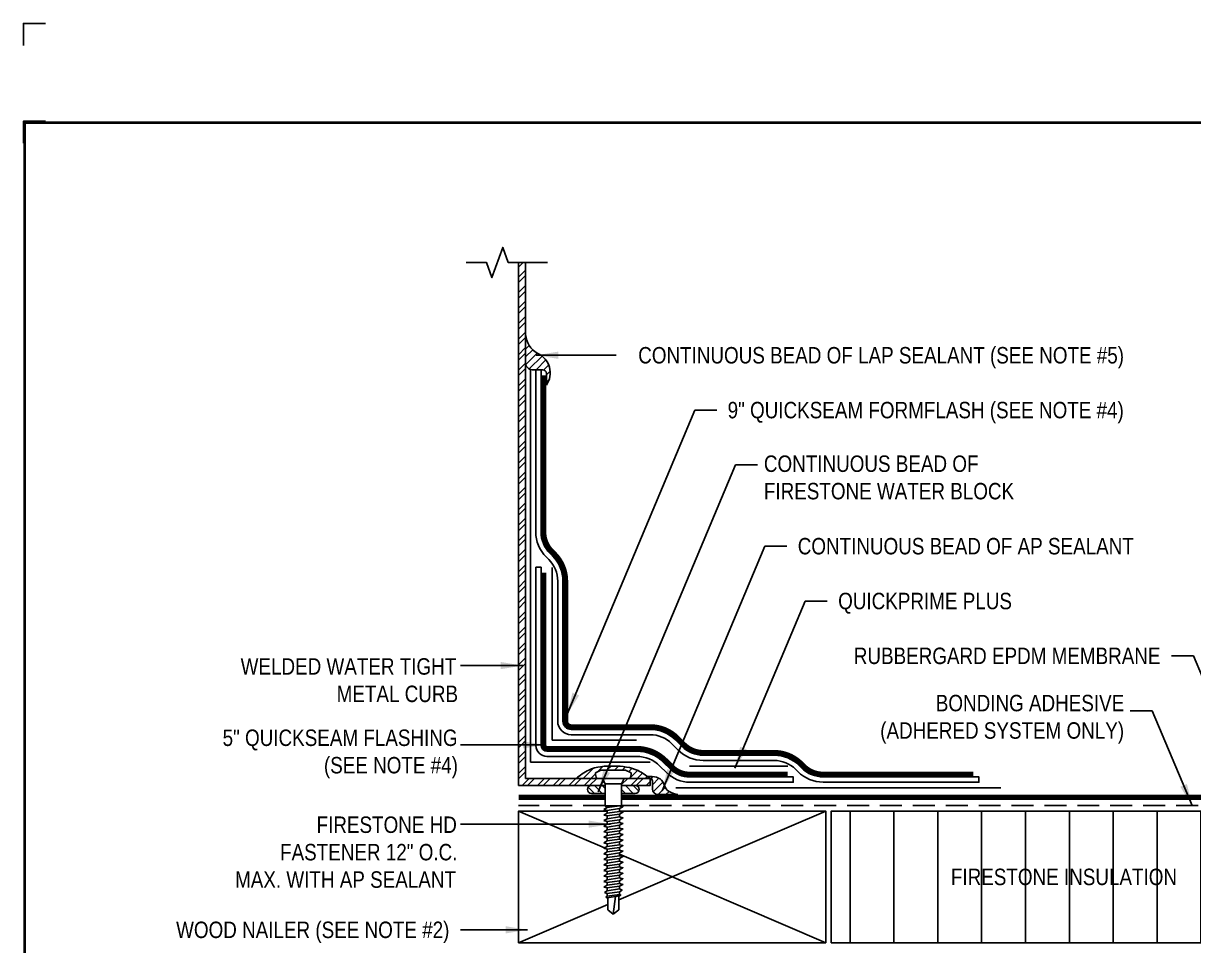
# Model space of a CAD drawing. Header units: inches. Extents: x 165.4 to 185.5, y -106.9 to -90.1.
# Drawn here: x 165.45 to 178.78, y -100.64 to -90.13 of the extents above; entities that cross this region are included whole.
import ezdxf
from ezdxf.enums import TextEntityAlignment as Align

# ---------------------------------------------------------------- set-up
doc = ezdxf.new("R2010")
doc.units = ezdxf.units.IN
doc.header["$MEASUREMENT"] = 0
doc.linetypes.add('HIDDEN', pattern=[0.375, 0.25, -0.125])
doc.layers.get('0').update_dxf_attribs({"linetype": 'CONTINUOUS'})
doc.layers.get('DEFPOINTS').update_dxf_attribs({"linetype": 'CONTINUOUS'})
for name, color, linetype in [('FSBP-ACCESSORY-FIRESTONE', 7, 'CONTINUOUS'), ('FSBP-ACCESSORY-OTHER', 7, 'CONTINUOUS'), ('FSBP-ADHESIVE', 1, 'HIDDEN'), ('FSBP-ANNO-NOTE', 7, 'CONTINUOUS'), ('FSBP-INSULATION', 7, 'CONTINUOUS'), ('FSBP-MEMBRANE', 7, 'CONTINUOUS'), ('FSBP-SEALANTS', 1, 'CONTINUOUS'), ('FSBP-TTLB-BORDER', 7, 'CONTINUOUS'), ('FSBP-TTLB-TEXT', 7, 'CONTINUOUS'), ('FSBP-WOOD', 7, 'CONTINUOUS')]:
    doc.layers.add(name, color=color, linetype=linetype)
doc.styles.add('FSBP_ARIAL', font='arial.ttf')
doc.styles.add('FSBP_ARIAL_BOLD', font='')
doc.styles.add('FSBP_ARIAL_NAR', font='ARIALN.TTF')
doc.styles.get('FSBP_ARIAL_BOLD').set_extended_font_data('Arial Black')
doc.linetypes.add('ZIGZAG', pattern='A,0.0001,-0.2,[131,ltypeshp.shx,S=0.2,R=0,X=-0.2,Y=0],-0.4,[131,ltypeshp.shx,S=0.2,R=180,X=0.2,Y=0],-0.2', length=0.8001)
doc.dimstyles.new('FSBP-LEADER', dxfattribs={"dimtxt": 0.1875, "dimasz": 0.25, "dimexe": 0.0625, "dimexo": 0.125, "dimgap": 0.125, "dimtad": 0, "dimtih": 1, "dimtoh": 1, "dimdec": 4, "dimzin": 0, "dimdsep": 46, "dimlunit": 4, "dimtxsty": 'FSBP_ARIAL_NAR', "dimcen": 0.09375, "dimclrd": 256, "dimclre": 256, "dimclrt": 256, "dimadec": 0, "dimazin": 0, "dimtfac": 1, "dimtdec": 4, "dimtofl": 0, "dimtmove": 0, "dimatfit": 3, "dimfxl": 1, "dimtolj": 1, "dimtzin": 0, "dimlwd": -1, "dimlwe": -1, "dimarcsym": 0})

# ---------------------------------------------------------------- blocks, each defined once
blk = doc.blocks.new('FSBP_AP_FASTENER_02')
at = {"layer": 'FSBP-ACCESSORY-FIRESTONE'}
for p, q in [((-0.125, 0), (-0.09375, -0.0625)), ((0.09375, -0.0625), (0.125, 0)), ((-0.09375, -0.0625), (-0.09375, -0.3125)), ((-0.09375, -0.0625), (0.09375, -0.0625)), ((0.09375, -0.0625), (0.09375, -0.3125)), ((-0.09375, -0.3125), (-0.0703125, -0.3325892857142776)), ((-0.0703125, -0.3641565527315151), (-0.0703125, -0.3957238197487527)), ((0.0703125, -0.3440672670172376), (0.0703125, -0.3756345340344751)), ((-0.0703125, -0.4272910867660471), (-0.0703125, -0.4588583537832847)), ((-0.0703125, -0.4904256208005222), (-0.0703125, -0.5219928878178166)), ((0.0703125, -0.4072018010517695), (0.0703125, -0.4387690680690071)), ((0.0703125, -0.4703363350862446), (0.0703125, -0.501903602103539)), ((0.0703125, -0.5334708691207766), (0.0703125, -0.5650381361380141)), ((-0.0703125, -0.5535601548350542), (-0.0703125, -0.5851274218523486)), ((-0.0703125, -0.6166946888695861), (-0.0703125, -0.6482619558868237)), ((0.0703125, -0.5966054031553085), (0.0703125, -0.6281726701725461)), ((0.0703125, -0.6597399371897836), (0.0703125, -0.691307204207078)), ((-0.0703125, -0.6798292229041181), (-0.0703125, -0.7113964899213556)), ((-0.0703125, -0.7429637569385932), (-0.0703125, -0.7745310239558876)), ((0.0703125, -0.7228744712243156), (0.0703125, -0.7544417382415531)), ((0.0703125, -0.7860090052588475), (0.0703125, -0.8175762722760851)), ((-0.0703125, -0.8060982909731251), (-0.0703125, -0.8376655579903627)), ((-0.0703125, -0.8692328250076571), (-0.0703125, -0.9008000920248946)), ((-0.0703125, -0.9323673590421322), (-0.0703125, -0.9639346260594266)), ((0.0703125, -0.8491435392933226), (0.0703125, -0.880710806310617)), ((0.0703125, -0.9122780733278546), (0.0703125, -0.943845340345149)), ((-0.0703125, -0.9955018930766641), (-0.0703125, -1.027069160093902)), ((-0.0703125, -1.058636427111196), (-0.0703125, -1.090203694128434)), ((0.0703125, -0.9754126073623866), (0.0703125, -1.006979874379624)), ((0.0703125, -1.038547141396919), (0.0703125, -1.070114408414156)), ((-0.0703125, -1.121770961145671), (-0.0703125, -1.153338228162966)), ((-0.0703125, -1.184905495180203), (-0.0703125, -1.216472762197441)), ((0.0703125, -1.101681675431394), (0.0703125, -1.133248942448688)), ((0.0703125, -1.164816209465926), (0.0703125, -1.196383476483163)), ((-0.0703125, -1.248040029214735), (-0.0703125, -1.279607296231973)), ((-0.0703125, -1.31117456324921), (-0.0703125, -1.342741830266505)), ((0.0703125, -1.227950743500458), (0.0703125, -1.259518010517695)), ((0.0703125, -1.291085277534933), (0.0703125, -1.322652544552227)), ((-0.0625, -1.498492581068092), (-0.0625, -1.35740939234654)), ((0, -1.545367581068092), (0.02460623630037162, -1.344965644303613)), ((0.0625, -1.498492581068092), (0.0625, -1.339552249489429)), ((0, -1.545367581068092), (-0.06250000000002842, -1.498492581068092)), ((0.0625, -1.498492581068092), (0, -1.545367581068092))]:
    blk.add_line(p, q, dxfattribs=at)
blk.add_lwpolyline([(0.1875, 0, 0.1250000000000271), (0.203125, 0.0625), (0.140625, 0.09375), (-0.140625, 0.09375), (-0.203125, 0.0625, 0.1250000000000271), (-0.1875, 0)], format="xyb", close=True, dxfattribs=at)
for points in [[(-0.109375, -0.3539532763657576), (-0.0703125, -0.3325892857142776), (0.0703125, -0.3125), (0.109375, -0.3227032763657576), (0.0703125, -0.3440672670172376), (-0.0703125, -0.3641565527315151)], [(-0.109375, -0.4170878104002895), (-0.0703125, -0.3957238197487527), (0.0703125, -0.3756345340344751), (0.109375, -0.3858378104002895), (0.0703125, -0.4072018010517695), (-0.0703125, -0.4272910867660471)], [(-0.109375, -0.4802223444347646), (-0.0703125, -0.4588583537832847), (0.0703125, -0.4387690680690071), (0.109375, -0.4489723444347646), (0.0703125, -0.4703363350862446), (-0.0703125, -0.4904256208005222)], [(-0.109375, -0.5433568784692966), (-0.0703125, -0.5219928878178166), (0.0703125, -0.501903602103539), (0.109375, -0.5121068784692966), (0.0703125, -0.5334708691207766), (-0.0703125, -0.5535601548350542)], [(-0.109375, -0.6064914125038285), (-0.0703125, -0.5851274218523486), (0.0703125, -0.5650381361380141), (0.109375, -0.5752414125038285), (0.0703125, -0.5966054031553085), (-0.0703125, -0.6166946888695861)], [(-0.109375, -0.6696259465383037), (-0.0703125, -0.6482619558868237), (0.0703125, -0.6281726701725461), (0.109375, -0.6383759465383037), (0.0703125, -0.6597399371897836), (-0.0703125, -0.6798292229041181)], [(-0.109375, -0.7327604805728356), (-0.0703125, -0.7113964899213556), (0.0703125, -0.691307204207078), (0.109375, -0.7015104805728356), (0.0703125, -0.7228744712243156), (-0.0703125, -0.7429637569385932)], [(-0.109375, -0.7958950146073676), (-0.0703125, -0.7745310239558876), (0.0703125, -0.7544417382415531), (0.109375, -0.7646450146073676), (0.0703125, -0.7860090052588475), (-0.0703125, -0.8060982909731251)], [(-0.109375, -0.8590295486418427), (-0.0703125, -0.8376655579903627), (0.0703125, -0.8175762722760851), (0.109375, -0.8277795486418427), (0.0703125, -0.8491435392933226), (-0.0703125, -0.8692328250076571)], [(-0.109375, -0.9221640826763746), (-0.0703125, -0.9008000920248946), (0.0703125, -0.880710806310617), (0.109375, -0.8909140826763746), (0.0703125, -0.9122780733278546), (-0.0703125, -0.9323673590421322)], [(-0.109375, -0.9852986167109066), (-0.0703125, -0.9639346260594266), (0.0703125, -0.943845340345149), (0.109375, -0.9540486167109066), (0.0703125, -0.9754126073623866), (-0.0703125, -0.9955018930766641)], [(-0.109375, -1.048433150745382), (-0.0703125, -1.027069160093902), (0.0703125, -1.006979874379624), (0.109375, -1.017183150745382), (0.0703125, -1.038547141396919), (-0.0703125, -1.058636427111196)], [(-0.109375, -1.111567684779914), (-0.0703125, -1.090203694128434), (0.0703125, -1.070114408414156), (0.109375, -1.080317684779914), (0.0703125, -1.101681675431394), (-0.0703125, -1.121770961145671)], [(-0.109375, -1.174702218814446), (-0.0703125, -1.153338228162966), (0.0703125, -1.133248942448688), (0.109375, -1.143452218814446), (0.0703125, -1.164816209465926), (-0.0703125, -1.184905495180203)], [(-0.109375, -1.237836752848978), (-0.0703125, -1.216472762197441), (0.0703125, -1.196383476483163), (0.109375, -1.206586752848978), (0.0703125, -1.227950743500458), (-0.0703125, -1.248040029214735)], [(-0.099609375, -1.29957619759773), (-0.0703125, -1.279607296231973), (0.0703125, -1.259518010517695), (0.099609375, -1.271116376169175), (0.0703125, -1.291085277534933), (-0.0703125, -1.31117456324921)], [(-0.0849609375, -1.352726280949355), (-0.0703125, -1.342741830266505), (0.0703125, -1.322652544552227), (0.0849609375, -1.328451727377967), (0.0703125, -1.338436178060817), (-0.0703125, -1.358525463775095)]]:
    blk.add_lwpolyline(points, close=True, dxfattribs=at)
blk.add_lwpolyline([(-0.09375, -0.3125), (0.09375, -0.3125)], dxfattribs=at)
blk = doc.blocks.new('TTLB-EPDM_2')
at = {"layer": 'DEFPOINTS', "linetype": 'Continuous', "ltscale": 1.75}
blk.add_lwpolyline([(-0.015625, 13.88083333333333), (-0.015625, 14.13083333333333), (0.234375, 14.13083333333333)], dxfattribs=at)
at = {"layer": 'DEFPOINTS', "color": 1}
blk.add_lwpolyline([(0.234375, 13.015625), (-0.015625, 13.015625), (-0.015625, 12.765625)], dxfattribs=at)
at = {"layer": 'FSBP-TTLB-BORDER', "const_width": 0.03125}
blk.add_lwpolyline([(20, 0), (20, 13), (0, 13), (0, 0)], dxfattribs=at)
at = {"layer": 'FSBP-TTLB-TEXT'}
for tag, height, style, p in [('MAXIMUM_WARRANTY', 0.1875, 'FSBP_ARIAL_BOLD', (18.03987100774941, 0.2240244307510579)), ('ACCPT_SYSTEMS', 0.21875, 'FSBP_ARIAL', (12.49438170418193, -1.23218745252656))]:
    blk.add_attdef(tag, text='', height=height, dxfattribs=dict(at, style=style)).set_placement(p, align=Align.MIDDLE_LEFT)
for tag, height, style, p in [('DETAIL_DESCP_LINE_1', 0.21875, 'FSBP_ARIAL_BOLD', (10.33118450231211, -0.2831249841755152)), ('DETAIL_DESCP_LINE_2', 0.21875, 'FSBP_ARIAL_BOLD', (10.33118450231211, -0.6812499208775904)), ('ISSUE_REV_DATE', 0.21875, 'FSBP_ARIAL', (16.84069633627263, -0.7282559425942452)), ('DETAIL_NUMBER', 0.4375, 'FSBP_ARIAL', (18.91941590748775, -0.8931630692489421))]:
    blk.add_attdef(tag, text='', height=height, dxfattribs=dict(at, style=style)).set_placement(p, align=Align.MIDDLE_CENTER)

msp = doc.modelspace()

# ---------------------------------------------------------------- hatches: boundary and pattern name
at = {"layer": 'FSBP-ACCESSORY-OTHER'}
h = msp.add_hatch(dxfattribs=at)
h.set_pattern_fill('STEEL', color=256, style=0)
h.set_pattern_definition([(45, (-132.0840217003078, 14.74406192601118), (-0.08838834764831843, 0.08838834764831845), []), (45, (-132.0840217003078, 14.80656192601118), (-0.08838834764831843, 0.08838834764831845), [])])
h.paths.add_polyline_path([(171.1716139899146, -92.85674558282216), (171.0916139899147, -92.85674558282216), (171.0916139899147, -98.81738971606205), (172.0768426406141, -98.81738971606205), (172.0768426406141, -98.79988971606207), (172.0455926406141, -98.73738971606207), (171.1716139899148, -98.73738971606207)])
h.paths.add_polyline_path([(172.5916139899147, -98.81738971606205), (172.5916139899147, -98.73794947944788, 0.04000556486478427), (172.5866482903559, -98.73738971606207), (172.2955926406141, -98.73738971606207), (172.2643426406141, -98.79988971606195), (172.2643426406141, -98.81738971606205)])
at = {"layer": 'FSBP-INSULATION'}
h = msp.add_hatch(dxfattribs=at)
h.set_pattern_fill('LINE', color=256, scale=4, angle=90, style=0)
h.set_pattern_definition([(90, (-64.13171617780455, -105.5347906243566), (-0.5, 3.061515884555943e-17), [])])
h.paths.add_polyline_path([(174.6541139899147, -99.10890748837897), (174.6541139899147, -100.608907488379), (179.9599005522606, -100.608907488379), (179.9599005522607, -99.85890748837899), (179.7881832135448, -99.79640748837896), (179.9599005522606, -99.73390748837899), (179.9599005522606, -99.10890748837897)])
h.paths.add_polyline_path([(175.9696628815925, -100.0043606773285), (178.6443516605829, -100.0043606773285), (178.6443516605829, -99.71332640038443), (175.9696628815925, -99.71332640038443)], flags=24)
at = {"layer": 'FSBP-SEALANTS'}
h = msp.add_hatch(dxfattribs=at)
h.set_pattern_fill('ANSI31', color=256, scale=0.5, angle=-1.272221872585407e-14, style=0)
h.set_pattern_definition([(44.99999999999999, (516.728840996877, 103.7507049339195), (-0.04419417382415921, 0.04419417382415923), [])])
edge = h.paths.add_edge_path()
edge.add_line((171.4075446668938, -94.25477478658337), (171.4075446668938, -94.12100174990132))
edge.add_arc((171.3658780002271, -94.12100174990131), 0.04166666666665719, 359.9999999999804, 450)
edge.add_line((171.3658780002271, -94.07933508323464), (171.2470541498538, -94.07933508323464))
edge.add_arc((171.2482601058067, -94.00242938005849), 0.07691515787397622, 175.2063274584592, 269.10162028376453, ccw=False)
edge.add_line((171.1716139899146, -93.99600174990135), (171.1716139899147, -93.6767646508057))
edge.add_arc((171.4332149102636, -93.66193925234512), 0.2620206746937004, 183.2435862068504, 242.1388610595857)
edge.add_arc((171.2073650844102, -94.1148529240511), 0.2442334802147596, -34.95284377045101, 64.95285527155892, ccw=False)
h = msp.add_hatch(dxfattribs=at)
h.set_pattern_fill('ANSI31', color=256, scale=0.5, style=0)
h.set_pattern_definition([(45, (-42.57120308385566, -123.0107568023111), (-0.04419417382415922, 0.04419417382415922), [])])
edge = h.paths.add_edge_path()
edge.add_spline(control_points=[(172.5866482903543, -98.73738971606207), (172.5434562116923, -98.70391389369962), (172.4253034056997, -98.61234010360744), (172.1737229128647, -98.58661662591169), (171.9166519820099, -98.60611347462276), (171.7921131168646, -98.70168676990005), (171.7455896148294, -98.73738971606207)], knot_values=[0, 0, 0, 0, 0.1616300269723178, 0.4421422124397907, 0.7326228521966149, 0.90584740818448, 0.90584740818448, 0.90584740818448, 0.90584740818448], degree=3, periodic=0)
edge.add_line((171.7455896148294, -98.73738971606207), (171.9830926406141, -98.73738971606207))
edge.add_arc((172.0983270156141, -98.67537799731207), 0.130860285969283, 179.7862107701197, 208.2862761657333, ccw=False)
edge.add_line((171.9674676406141, -98.67488971606207), (172.0299676406141, -98.64363971606207))
edge.add_line((172.0299676406141, -98.64363971606207), (172.3112176406141, -98.64363971606207))
edge.add_line((172.3112176406141, -98.64363971606207), (172.3737176406141, -98.67488971606207))
edge.add_arc((172.2428582656142, -98.67537799731207), 0.130860285969283, -28.286276165733227, 0.21378922988031945, ccw=False)
edge.add_line((172.3580926406141, -98.73738971606207), (172.5866482903542, -98.73738971606207))
h = msp.add_hatch(dxfattribs=at)
h.set_pattern_fill('ANSI31', color=256, scale=0.5, angle=90, style=0)
h.set_pattern_definition([(135, (-132.0840217003078, 14.74406192601118), (-0.04419417382415922, -0.04419417382415922), [])])
h.paths.add_polyline_path([(172.2643426406141, -98.81738971606205), (172.2643426406141, -98.90738971606208), (172.4204261658112, -98.90738971606208, 1), (172.4204261658112, -98.81738971606205)])
h.paths.add_polyline_path([(172.0768426406141, -98.90738971606208), (172.0768426406141, -98.81738971606205), (171.9204261658112, -98.81738971606205, 1), (171.9204261658112, -98.90738971606203)])
h = msp.add_hatch(dxfattribs=at)
h.set_pattern_fill('ANSI31', color=256, scale=0.5, style=0)
h.set_pattern_definition([(45, (-132.0840217003078, 14.74406192601118), (-0.04419417382415922, 0.04419417382415922), [])])
edge = h.paths.add_edge_path()
edge.add_line((172.6794165227956, -98.92111596136414), (172.9071398832222, -98.92111596136414))
edge.add_spline(control_points=[(172.9071398832222, -98.92111596136414), (172.8545809494079, -98.90785293392486), (172.770633153947, -98.88666905834242), (172.730236885623, -98.72656830098748), (172.6367277797313, -98.71127435387353), (172.5598927852931, -98.71677263234574)], knot_values=[0.1177836414055299, 0.1177836414055299, 0.1177836414055299, 0.1177836414055299, 0.266284804833808, 0.3549715824179366, 0.5567400799099234, 0.5567400799099234, 0.5567400799099234, 0.5567400799099234], degree=3, periodic=0)
edge.add_spline(control_points=[(172.5598927852957, -98.71677263234557), (172.5688375842054, -98.72358560999311), (172.5777429372798, -98.73048766302759), (172.5866482903543, -98.73738971606207)], knot_values=[0.8725224906947114, 0.8725224906947114, 0.8725224906947114, 0.8725224906947114, 0.9058474081844919, 0.9058474081844919, 0.9058474081844919, 0.9058474081844919], degree=3, periodic=0)
edge.add_line((172.5866482903543, -98.73738971606207), (172.5916139899147, -98.73738971606207))
edge.add_line((172.5916139899147, -98.73738971606207), (172.5916139899147, -98.73794947944788))
edge.add_arc((172.5856387040389, -98.76865123896846), 0.03127782087928485, 0.02110805336752719, 78.98657054153381, ccw=False)
edge.add_line((172.6169165227956, -98.76863971606218), (172.6169165227956, -98.85861596136414))
edge.add_arc((172.6794165227956, -98.85861596136414), 0.0625, 180, 270)

# ---------------------------------------------------------------- linework, layer by layer
at = {"layer": 'FSBP-ACCESSORY-OTHER'}
for points in [[(171.4216139899146, -92.85674558282216), (170.9738440125191, -92.85674558282216), (170.9113440125192, -92.68502824410626), (170.7863440125192, -93.02846292153811), (170.7238440125192, -92.85674558282221), (170.4951658164264, -92.85674558282216)], [(171.0916139899147, -98.81738971606205), (172.0766761658112, -98.81738971606205), (171.0916139899147, -98.81738971606205), (171.0916139899147, -92.85674558282216), (171.1716139899146, -92.85674558282216), (171.1716139899148, -98.73738971606207), (172.5916139899147, -98.73738971606207), (172.5916139899147, -98.81738971606205), (172.2643426406141, -98.81738971606205)]]:
    msp.add_lwpolyline(points, dxfattribs=at)
at = {"layer": 'FSBP-ADHESIVE', "linetype": 'ZIGZAG', "ltscale": 0.17}
for p, q in [((171.2253639899147, -94.07933508323464), (171.2253639899148, -98.54988971606207)), ((171.4728878582751, -96.33204973745251), (171.4728878582751, -98.30238971606201)), ((171.4728878582751, -98.30238971606201), (172.4362839040248, -98.30238971606201)), ((171.2253639899148, -98.54988971606207), (172.5916139899147, -98.54988971606207)), ((173.0403368481215, -98.59578248837897), (174.1593724862307, -98.59578248837897)), ((172.8816139899148, -98.84328248837897), (176.5881807101064, -98.84328248837897))]:
    msp.add_line(p, q, dxfattribs=at)
at = {"layer": 'FSBP-ADHESIVE', "linetype": 'HIDDEN'}
for p, q in [((172.0768426406141, -99.04640748837903), (171.0916139899147, -99.04640748837897)), ((179.9599005522606, -99.04640748837897), (172.2643426406141, -99.04640748837897))]:
    msp.add_line(p, q, dxfattribs=at)
at = {"layer": 'FSBP-INSULATION'}
msp.add_lwpolyline([(179.9599005522606, -99.10890748837897), (174.6541139899147, -99.10890748837897), (174.6541139899147, -100.608907488379), (179.9599005522606, -100.608907488379)], dxfattribs=at)
at = {"layer": 'FSBP-MEMBRANE', "linetype": 'Continuous'}
msp.add_lwpolyline([(171.2868895761406, -94.07933508323464), (171.2868895761406, -95.92697136942814, 0.1989123673796541), (171.40551132976, -96.21334961580868), (171.4355896977845, -96.2434279838331, -0.1989123673796216), (171.536637858275, -96.4873798233424), (171.5366378582751, -98.08363971606207, 0.4142135623730859), (171.6916378582751, -98.23863971606204), (172.5916139899146, -98.23863971606204, -0.1989123673796449), (172.835565829424, -98.33968787655266), (172.9092886876309, -98.41341073475957, 0.1989123673796361), (173.1956669340114, -98.532032488379), (174.0040424003407, -98.532032488379, -0.1989123673796752), (174.24799423985, -98.63308064886962), (174.27582432574, -98.66091073475951, 0.1989123673796728), (174.5622025721205, -98.779532488379), (176.3381807101064, -98.779532488379), (176.3381807101064, -98.719532488379), (174.5622025721205, -98.719532488379, -0.1989123673796562), (174.3182507326111, -98.61848432788832), (174.2904206467212, -98.59065424199844, 0.1989123673796821), (174.0040424003407, -98.472032488379), (173.1956669340114, -98.472032488379, -0.1989123673796391), (172.951715094502, -98.37098432788838), (172.8779922362953, -98.29726146968147, 0.1989123673796629), (172.5916139899146, -98.17863971606204), (171.6916378582751, -98.17863971606204, -0.414213562373081), (171.5966378582751, -98.08363971606207), (171.5966378582751, -96.4873798233424, 0.198912367379628), (171.4780161046556, -96.20100157696191), (171.4479377366312, -96.1709232089375, -0.1989123673796548), (171.3468895761407, -95.92697136942814), (171.3468895761405, -94.07933508323464)], format="xyb", close=True, dxfattribs=at)
at = {"layer": 'FSBP-MEMBRANE', "linetype": 'Continuous', "const_width": 0.06}
for points in [[(171.3768895761406, -94.14183508323464), (171.3768895761406, -95.92697136942814, 0.1989123673796671), (171.4691509400669, -96.1497100055019), (171.4992293080912, -96.17978837352632, -0.1989123673796218), (171.626637858275, -96.4873798233424), (171.626637858275, -98.08363971606207, 0.4142135623731008), (171.6916378582751, -98.14863971606201), (172.5916139899146, -98.14863971606206, -0.1989123673796588), (172.8992054397308, -98.27604826624588), (172.9729282979377, -98.34977112445273, 0.198912367379641), (173.1956669340114, -98.44203248837897), (174.0040424003407, -98.44203248837897, -0.1989123673796925), (174.3116338501569, -98.56944103856279), (174.3394639360468, -98.59727112445273, 0.1989123673796589), (174.5622025721205, -98.68953248837897), (176.2756807101064, -98.68953248837897)], [(171.3791378645868, -96.39194698028086), (171.3791378582751, -98.36118067660527, 0.4138708305243597), (171.4141378343069, -98.39613971606207), (172.4362839040248, -98.39613971606201, -0.1989123673796533), (172.7650885572766, -98.53233506281032), (172.8388114154833, -98.60605792101711, 0.1989123673796719), (173.0403368481215, -98.68953248837897), (174.1593724862307, -98.68953248837897)]]:
    msp.add_lwpolyline(points, format="xyb", dxfattribs=at)
at = {"layer": 'FSBP-MEMBRANE', "linetype": 'Continuous'}
msp.add_lwpolyline([(171.349067640661, -96.32948069683846), (171.3491378778837, -98.36121498209775, 0.4138744504662188), (171.4141378343069, -98.42613971606204), (172.4362839040248, -98.42613971606204, -0.1989123673796572), (172.743875353841, -98.55354826624591), (172.8175982120478, -98.6272711244527, 0.1989123673796698), (173.0403368481215, -98.719532488379), (174.2218724862307, -98.719532488379), (174.2218724862307, -98.779532488379), (173.0403368481215, -98.77953248837895, -0.1989123673796698), (172.7751718051766, -98.66969753132389), (172.7014489469698, -98.5959746731171, 0.1989123673796572), (172.4362839040248, -98.48613971606204), (171.4141378343069, -98.48613971606204, -0.4138744504662165), (171.2891379181085, -98.36128445843838), (171.2891379181085, -96.32948069683846), (171.3490676350112, -96.32948069683846)], format="xyb", dxfattribs=at)
at = {"layer": 'FSBP-MEMBRANE', "const_width": 0.06}
for points in [[(172.0768426406141, -98.95265748837897), (171.0916139899147, -98.95265748837897)], [(179.9599005522606, -98.95265748837897), (172.2643426406141, -98.95265748837897)]]:
    msp.add_lwpolyline(points, dxfattribs=at)
at = {"layer": 'FSBP-SEALANTS'}
for p, q in [((172.6169165227956, -98.85861596136414), (172.6169165227956, -98.76863971606218)), ((172.9071398832222, -98.92111596136414), (172.6794165227956, -98.92111596136414))]:
    msp.add_line(p, q, dxfattribs=at)
msp.add_lwpolyline([(171.4075446668938, -94.25477478658337), (171.4075446668938, -94.12100174990132, 0.414213562373095), (171.3658780002271, -94.07933508323464), (171.2470541498538, -94.07933508323464, -0.4342692346834011), (171.1716139899146, -93.99600174990135), (171.1716139899147, -93.6767646508057, 0.262789463910729), (171.3107647124787, -93.89358722455589, -0.4658068184367097)], format="xyb", close=True, dxfattribs=at)
for points in [[(172.0766761658112, -98.81738971606205), (171.9204261658112, -98.81738971606205, 0.9999999999999999), (171.9204261658112, -98.90738971606203), (172.0766761658112, -98.90738971606203)], [(172.2641761658112, -98.90738971606208), (172.4204261658112, -98.90738971606208, 1), (172.4204261658112, -98.81738971606205), (172.2641761658112, -98.81738971606205)]]:
    msp.add_lwpolyline(points, format="xyb", dxfattribs=at)
for centre, radius, start, end in [((172.5856387040389, -98.76865123896846), 0.03127782087928296, 0.02110805334155158, 88.15028405054865), ((172.6794165227956, -98.85861596136414), 0.0625, 180, 270)]:
    msp.add_arc(centre, radius, start, end, dxfattribs=at)
msp.add_spline([(171.7455896148294, -98.73738971606207), (171.8901332226257, -98.64192300855416), (172.176866643537, -98.59541551016929), (172.4525715618529, -98.64712512448006), (172.5866482903543, -98.73738971606207)], degree=3, dxfattribs=at)
msp.add_open_spline([(172.5598927852931, -98.71677263234574), (172.6367277797313, -98.71127435387353), (172.730236885623, -98.72656830098748), (172.770633153947, -98.88666905834242), (172.8545809494079, -98.90785293392486), (172.9071398832222, -98.92111596136414)], degree=3, knots=[0.1177836414055298, 0.1177836414055298, 0.1177836414055298, 0.1177836414055298, 0.3195521388975167, 0.4082389164816452, 0.5567400799099234, 0.5567400799099234, 0.5567400799099234, 0.5567400799099234], dxfattribs=at)
at = {"layer": 'FSBP-WOOD'}
for p, q in [((171.0916139899147, -99.10890748837897), (172.0702723969739, -99.52833251997572)), ((172.8416139899147, -99.85890748837897), (174.5916139899147, -99.10890748837897)), ((172.240905140614, -99.60146083867875), (174.5916139899147, -100.608907488379)), ((172.2330926406141, -100.119702352365), (172.8416139899147, -99.85890748837897)), ((171.0916139899147, -100.608907488379), (172.1080926406141, -100.1732737809364))]:
    msp.add_line(p, q, dxfattribs=at)
msp.add_lwpolyline([(172.1002801406141, -99.10890748837897), (171.0916139899147, -99.10890748837897), (171.0916139899147, -100.608907488379), (174.5916139899147, -100.608907488379), (174.5916139899147, -99.10890748837897), (172.2409051406141, -99.10890748837897)], dxfattribs=at)

# ---------------------------------------------------------------- block references
at = {"ltscale": 1.75}
msp.add_blockref('TTLB-EPDM_2', (165.4627011304548, -104.2631142971705), dxfattribs=at)
at = {"layer": 'FSBP-ACCESSORY-FIRESTONE'}
msp.add_blockref('FSBP_AP_FASTENER_02', (172.1705926406141, -98.73738971606207), dxfattribs=at)

# ---------------------------------------------------------------- texts
at = {"layer": 'FSBP-ANNO-NOTE', "style": 'FSBP_ARIAL_NAR'}
for s, p in [('CONTINUOUS BEAD OF LAP SEALANT (SEE NOTE #5)', (172.4544290268117, -93.91412116672362)), ('9" QUICKSEAM FORMFLASH (SEE NOTE #4)', (173.4737393709577, -94.53912116672362)), ('CONTINUOUS BEAD OF AP SEALANT', (174.2727935176499, -96.08990241672362)), ('QUICKPRIME PLUS', (174.7333816778358, -96.71490241672362))]:
    msp.add_text(s, height=0.1875, dxfattribs=at).set_placement(p, align=Align.MIDDLE_LEFT)
for s, p in [('RUBBERGARD EPDM MEMBRANE', (178.4072654919331, -97.33990241672362)), ('WOOD NAILER (SEE NOTE #2)', (170.3023867864577, -100.4623022218569))]:
    msp.add_text(s, height=0.1875, dxfattribs=at).set_placement(p, align=Align.MIDDLE_RIGHT)
msp.add_text('FIRESTONE INSULATION', height=0.1875, dxfattribs=at).set_placement((177.3070072710877, -99.85890748837897), align=Align.MIDDLE_CENTER)
at = {"layer": 'FSBP-ANNO-NOTE', "char_height": 0.1875, "attachment_point": 1, "style": 'FSBP_ARIAL_NAR'}
for s, width, insert in [('CONTINUOUS BEAD OF FIRESTONE WATER BLOCK', 3.008494472612767, (173.8869654589416, -95.0564276273617)), ('\\pi0.22045;WELDED WATER TIGHT \\P\\pi1.3146;METAL CURB ', 2.671511498083419, (167.7026706892793, -97.36664915917208)), ('\\pi0.6996;BONDING ADHESIVE\\P\\pi0.065988;(ADHERED SYSTEM ONLY)', 2.820293676986694, (175.1466752593969, -97.7842836206255)), ('\\pi0.015048;5" QUICKSEAM FLASHING\\P\\pi1.1697;(SEE NOTE #4) ', 2.671511498083419, (167.7026706892793, -98.17962857153725)), ('\\pi1.1024;FIRESTONE HD\\P\\pi0.68626;FASTENER 12" O.C.\\P\\pi0.17326;MAX. WITH AP SEALANT ', 2.671511498083419, (167.6862427647629, -99.17061647519404))]:
    msp.add_mtext_dynamic_manual_height_columns(s, width=width, gutter_width=5, heights=[0], dxfattribs=dict(at, insert=insert))

# ---------------------------------------------------------------- leaders
at = {"layer": 'FSBP-ANNO-NOTE'}
for points in [[(171.2925634607788, -93.91412116672363), (172.2030488795597, -93.91412116672363)], [(171.6463279104049, -98.00595407331568), (173.0987393709577, -94.53912116672362), (173.3487393709577, -94.53912116672362)], [(171.9986673804137, -98.88858295768013), (173.5635855047161, -95.16412116672362), (173.8135855047161, -95.16412116672362)], [(172.7267026878994, -98.87706615481994), (173.8977935176499, -96.08990241672362), (174.1477935176499, -96.08990241672362)], [(173.5572304774292, -98.62162008351768), (174.3583816778358, -96.71490241672362), (174.6083816778358, -96.71490241672362)], [(179.4559700263473, -98.94330054845548), (178.7822654919331, -97.33990241672362), (178.5322654919331, -97.33990241672362)], [(171.1376636097886, -97.4506423661521), (170.4273867864577, -97.4506423661521)], [(178.7678145742204, -99.04673886645524), (178.3132561540408, -97.96490241672362), (178.0632561540408, -97.96490241672362)], [(171.3900112782413, -98.3542685680537), (170.4273867864577, -98.3542685680537)], [(172.1387820996914, -99.2578947699553), (170.4273867864577, -99.2578947699553)], [(171.1923073835179, -100.4623022218569), (170.4273867864577, -100.4623022218569)]]:
    msp.add_leader(points, dimstyle='FSBP-LEADER', dxfattribs=at)

doc.saveas('drawing.dxf')
